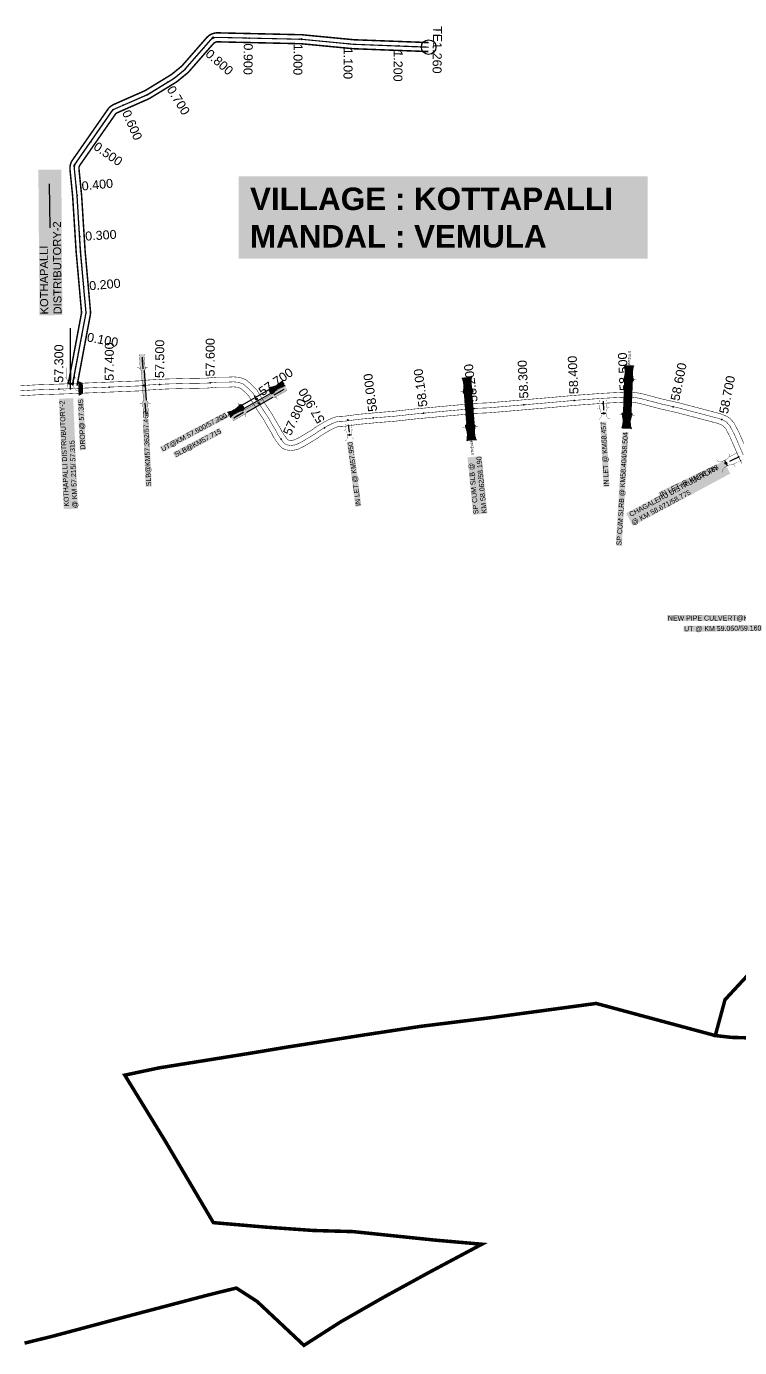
# Model space of a CAD drawing. Header units: inches. Extents: x 174104 to 230935, y 1583276 to 1631460.
# Drawn here: x 214844 to 216271, y 1588207 to 1590852 of the extents above; entities that cross this region are included whole.
import ezdxf
from ezdxf.enums import TextEntityAlignment as Align

# ---------------------------------------------------------------- set-up
doc = ezdxf.new("R2010")
doc.units = ezdxf.units.IN
doc.header["$LTSCALE"] = 15
doc.header["$MEASUREMENT"] = 0
doc.linetypes.add('ACAD_ISO02W100', pattern=[15, 12, -3])
doc.linetypes.add('HIDDEN2', pattern=[0.1875, 0.125, -0.0625])
for name, color, linetype in [('BLOCK', 72, 'Continuous'), ('CANAL1', 7, 'Continuous'), ('CSMark', 72, 'Continuous'), ('PAPER SIZE', 5, 'Continuous'), ('STRUCTURE', 5, 'Continuous'), ('TEXT', 1, 'Continuous'), ('text2', 7, 'Continuous'), ('VILLAGE BOUNDRY', 5, 'Continuous')]:
    doc.layers.add(name, color=color, linetype=linetype)
doc.styles.add('FONT1', font='Arial')
doc.styles.get("Standard").update_dxf_attribs({"font": 'arial.ttf'})
doc.dimstyles.get("Standard").update_dxf_attribs({"dimtxt": 0.18, "dimasz": 0.18, "dimexe": 0.18, "dimexo": 0.0625, "dimgap": 0.09, "dimtad": 0, "dimtih": 1, "dimtoh": 1, "dimdec": 4, "dimzin": 0, "dimdsep": 46, "dimtxsty": 'Standard', "dimcen": 0.09, "dimadec": 0, "dimazin": 0, "dimtfac": 1, "dimtdec": 4, "dimtofl": 0, "dimtmove": 0, "dimatfit": 3, "dimfxl": 1, "dimtolj": 1, "dimtzin": 0, "dimarcsym": 0})

# ---------------------------------------------------------------- blocks, each defined once
blk = doc.blocks.new('DROP')
h = blk.add_hatch()
h.set_pattern_fill('ANSI31', color=1, scale=10, angle=45)
h.set_pattern_definition([(90, (-324.4107, -25.7687), (-1.25, 0), [])])
h.paths.add_polyline_path([(-9.9, -4.3), (-13.8, 4.1), (13.8, 4.1), (10.2, -4.3)])
at = {"layer": 'STRUCTURE', "color": 5, "const_width": 0.49}
blk.add_lwpolyline([(-9.9, -4.3), (-13.8, 4.1), (13.8, 4.1), (10.2, -4.3), (-9.9, -4.3)], dxfattribs=at)
at = {"layer": 'STRUCTURE', "color": 5}
blk.add_circle((0, 0), 1.33, dxfattribs=at)
blk = doc.blocks.new('CIRCLE-BOX')
for p, q in [((-0.5, 0), (0.5, 0)), ((0, 0.5), (0, -0.5))]:
    blk.add_line(p, q)
blk.add_circle((0, 0), 0.2)
blk = doc.blocks.new('OT')
at = {"layer": 'STRUCTURE', "color": 190}
for points, const_width in [([(769751.4, 1706595.8), (769729.4, 1706595.8)], 0.5), ([(769775.2, 1706601.8), (769775.2, 1706597.8), (769769.2, 1706593.8), (769761.8, 1706593.8), (769754.4, 1706593.8), (769748.4, 1706597.8), (769748.4, 1706601.8)], 0.5), ([(769761.8, 1706593.8), (769761.8, 1706581)], 2.5), ([(769751.4, 1706579), (769729.4, 1706579)], 0.5), ([(769748.4, 1706573), (769748.4, 1706577), (769754.4, 1706581), (769761.8, 1706581), (769761.8, 1706581), (769761.8, 1706581), (769769.2, 1706581), (769775.2, 1706577), (769775.2, 1706573)], 0.5)]:
    blk.add_lwpolyline(points, dxfattribs=dict(at, const_width=const_width))
at = {"layer": 'STRUCTURE', "color": 0}
blk.add_circle((769761.8, 1706587.4), 1.87, dxfattribs=at)
blk.add_leader([(769732.6, 1706587.4), (769753.8, 1706587.4)], dimstyle='Standard', override={"dimasz": 10, "dimgap": 0.09, "dimtad": 0}, dxfattribs=at)
blk = doc.blocks.new('SLB')
at = {"layer": 'STRUCTURE'}
h = blk.add_hatch(dxfattribs=at)
h.set_pattern_fill('DOTS', color=6, scale=20, angle=320.3722, style=0)
h.set_pattern_definition([(320.372247934, (-159.4327, -72.9564), (1.2786241598, 0.5641323054), [0, -1.25])])
h.paths.add_polyline_path([(769699.5, 1706871.1), (769699.5, 1706861.1), (769729.1, 1706861.1), (769732.1, 1706863.1), (769792.1, 1706863.1), (769795.1, 1706861.1), (769824.7, 1706861.1), (769824.7, 1706871.1), (769795.1, 1706871.1), (769792.1, 1706869.1), (769732.1, 1706869.1), (769729.1, 1706871.1)])
at = {"layer": 'STRUCTURE', "color": 6, "linetype": 'ACAD_ISO02W100', "ltscale": 0.5, "const_width": 0.5}
for points in [[(769699.5, 1706871.1), (769729.1, 1706871.1)], [(769699.5, 1706861.1), (769729.1, 1706861.1)], [(769795.1, 1706871.1), (769824.7, 1706871.1)], [(769795.1, 1706861.1), (769824.7, 1706861.1)]]:
    blk.add_lwpolyline(points, dxfattribs=at)
at = {"layer": 'STRUCTURE', "color": 6, "const_width": 0.628}
for points in [[(769726.1, 1706877.1), (769726.1, 1706873.1), (769732.1, 1706869.1), (769792.1, 1706869.1), (769798.1, 1706873.1), (769798.1, 1706877.1)], [(769726.1, 1706855.1), (769726.1, 1706859.1), (769732.1, 1706863.1), (769792.1, 1706863.1), (769798.1, 1706859.1), (769798.1, 1706855.1)]]:
    blk.add_lwpolyline(points, dxfattribs=at)
at = {"layer": 'STRUCTURE', "color": 6}
blk.add_lwpolyline([(769732.1, 1706863.1), (769792.1, 1706863.1)], dxfattribs=at)
blk.add_lwpolyline([(769732.1, 1706863.1), (769792.1, 1706863.1)], dxfattribs=at)
at = {"layer": 'STRUCTURE', "color": 0}
blk.add_circle((769762.1, 1706866.1), 1.24, dxfattribs=at)
for points in [[(769703.8, 1706866), (769726.7, 1706866)], [(769818.6, 1706865.8), (769795.7, 1706865.8)]]:
    blk.add_leader(points, dimstyle='Standard', override={"dimasz": 10, "dimgap": 0.09, "dimtad": 0}, dxfattribs=at)
blk = doc.blocks.new('UT')
at = {"layer": 'STRUCTURE'}
h = blk.add_hatch(dxfattribs=at)
h.set_pattern_fill('DASH', color=150, scale=8, angle=-39.6278, style=0)
h.set_pattern_definition([(320.372247933, (-4370.464, -6260.8811), (1.40800153113, 0.132407282), [1, -1])])
h.paths.add_polyline_path([(765163, 1700681.9), (765165.6, 1700680.6), (765167.2, 1700680.3), (765169.1, 1700680), (765172.4, 1700679.6), (765176.4, 1700679.3), (765179.5, 1700679.5), (765183.1, 1700679.9), (765187.7, 1700680.9), (765188.9, 1700681.2), (765193.1, 1700682.2), (765196.1, 1700680.2), (765196.1, 1700672.2), (765193.1, 1700670.2), (765190.5, 1700670.8), (765188.1, 1700671.3), (765185.5, 1700671.8), (765183.6, 1700672.1), (765181, 1700672.5), (765180.3, 1700672.5), (765178.5, 1700672.6), (765176.7, 1700672.6), (765174.6, 1700672.5), (765172.5, 1700672.3), (765170.4, 1700672), (765168.5, 1700671.7), (765166.1, 1700671.2), (765165, 1700670.8), (765163, 1700669.7)])
h.paths.add_polyline_path([(765259.1, 1700682.2), (765256.1, 1700680.2), (765256.1, 1700672.2), (765259.1, 1700670.2), (765261.9, 1700671), (765264.4, 1700671.6), (765266.4, 1700672), (765269.1, 1700672.5), (765272.7, 1700673), (765276.1, 1700673.1), (765278.6, 1700672.9), (765281.2, 1700672.7), (765283.9, 1700672.3), (765286.4, 1700671.9), (765288, 1700671.3), (765289.2, 1700670.6), (765289.1, 1700682.7), (765287.6, 1700681.8), (765285.7, 1700681.2), (765283, 1700680.7), (765281.2, 1700680.4), (765276.7, 1700679.9), (765272.7, 1700679.9), (765268.7, 1700680.3), (765264.8, 1700681), (765261.2, 1700681.7)])
at = {"layer": 'STRUCTURE', "color": 150, "const_width": 0.628}
for points in [[(765190.1, 1700688.2), (765190.1, 1700684.2), (765196.1, 1700680.2), (765256.1, 1700680.2), (765262.1, 1700684.2), (765262.1, 1700688.2)], [(765190.1, 1700664.2), (765190.1, 1700668.2), (765196.1, 1700672.2), (765256.1, 1700672.2), (765262.1, 1700668.2), (765262.1, 1700664.2)]]:
    blk.add_lwpolyline(points, dxfattribs=at)
at = {"layer": 'STRUCTURE', "color": 150}
for points in [[(765196.1, 1700680.2), (765256.1, 1700680.2)], [(765196.1, 1700672.2), (765256.1, 1700672.2)], [(765196.1, 1700672.2), (765256.1, 1700672.2)]]:
    blk.add_lwpolyline(points, dxfattribs=at)
at = {"layer": 'STRUCTURE', "color": 0}
blk.add_circle((765226.1, 1700676.2), 1.89, dxfattribs=at)
at = {"layer": 'STRUCTURE', "color": 150}
for points in [[(765163, 1700681.9), (765164.4, 1700681.1), (765167.9, 1700680.2), (765171.2, 1700679.8), (765176.1, 1700679.4), (765184.7, 1700680.3), (765193.1, 1700682.2)], [(765163, 1700669.7), (765164.3, 1700670.6), (765167.8, 1700671.6), (765171.2, 1700672.1), (765176, 1700672.6), (765184.7, 1700672), (765193.1, 1700670.2)], [(765289.1, 1700682.7), (765287.8, 1700681.9), (765284.3, 1700680.9), (765280.9, 1700680.4), (765276.1, 1700679.8), (765267.4, 1700680.5), (765259.1, 1700682.2)], [(765289.2, 1700670.6), (765287.8, 1700671.4), (765284.2, 1700672.3), (765280.9, 1700672.7), (765276.1, 1700673.1), (765267.4, 1700672.2), (765259.1, 1700670.2)]]:
    blk.add_spline(points, degree=3, dxfattribs=at)
at = {"layer": 'STRUCTURE', "color": 0}
blk.add_text('STREAM', height=5, dxfattribs=at).set_placement((765148.2, 1700675.8), align=Align.MIDDLE_CENTER)
for points in [[(765190.9, 1700676), (765164.2, 1700675.8)], [(765289.3, 1700676.7), (765265.4, 1700676.4)]]:
    blk.add_leader(points, dimstyle='Standard', override={"dimasz": 10, "dimgap": 0.09, "dimtad": 0}, dxfattribs=at)
blk = doc.blocks.new('SP')
at = {"layer": 'STRUCTURE'}
h = blk.add_hatch(dxfattribs=at)
h.set_pattern_fill('DASH', color=256, scale=8, style=0)
edge = h.paths.add_edge_path()
edge.add_spline(control_points=[(769825.7, 1706742.1), (769825.3, 1706741.8), (769823.8, 1706740.8), (769820.9, 1706740.3), (769817, 1706739.7), (769811.4, 1706738.9), (769804, 1706739.7), (769798.4, 1706741), (769795.6, 1706741.6)], knot_values=[0, 0, 0, 0, 1.613557, 5.24513, 8.624976, 13.470124, 22.190216, 30.746377, 30.746377, 30.746377, 30.746377], degree=3, periodic=0)
edge.add_line((769795.6, 1706741.6), (769792.6, 1706739.6))
edge.add_line((769792.6, 1706739.6), (769732.6, 1706739.6))
edge.add_line((769732.6, 1706739.6), (769729.6, 1706741.6))
edge.add_spline(control_points=[(769729.6, 1706741.6), (769726.9, 1706740.9), (769721.3, 1706739.5), (769713.9, 1706738.5), (769708.3, 1706739.1), (769704.4, 1706739.6), (769701.5, 1706740), (769700, 1706741), (769699.5, 1706741.3)], knot_values=[0, 0, 0, 0, 8.556161, 17.276253, 22.121402, 25.501247, 29.13282, 30.746377, 30.746377, 30.746377, 30.746377], degree=3, periodic=0)
edge.add_line((769699.5, 1706741.3), (769699.5, 1706722.1))
edge.add_spline(control_points=[(769699.5, 1706722.1), (769700, 1706722.4), (769701.4, 1706723.4), (769704.3, 1706724), (769708.2, 1706724.5), (769713.8, 1706725.3), (769721.2, 1706724.5), (769726.8, 1706723.3), (769729.6, 1706722.6)], knot_values=[0, 0, 0, 0, 1.613557, 5.24513, 8.624976, 13.470124, 22.190216, 30.746377, 30.746377, 30.746377, 30.746377], degree=3, periodic=0)
edge.add_line((769729.6, 1706722.6), (769732.6, 1706724.6))
edge.add_line((769732.6, 1706724.6), (769792.6, 1706724.6))
edge.add_line((769792.6, 1706724.6), (769795.6, 1706722.6))
edge.add_spline(control_points=[(769795.6, 1706722.6), (769798.4, 1706723.3), (769803.9, 1706724.8), (769811.3, 1706725.8), (769817, 1706725.1), (769820.9, 1706724.7), (769823.8, 1706724.2), (769825.2, 1706723.3), (769825.7, 1706723)], knot_values=[0, 0, 0, 0, 8.556161, 17.276253, 22.121402, 25.501247, 29.13282, 30.746377, 30.746377, 30.746377, 30.746377], degree=3, periodic=0)
edge.add_line((769825.7, 1706723), (769825.7, 1706742.1))
h.paths.add_polyline_path([(769764.2, 1706732.1, -1), (769761.1, 1706732.1, -1)], flags=0)
h.paths.add_polyline_path([(769761.1, 1706732.1, 1), (769764.2, 1706732.1, 1)], flags=16)
at = {"layer": 'STRUCTURE', "const_width": 0.628}
for points in [[(769726.6, 1706747.6), (769726.6, 1706743.6), (769732.6, 1706739.6), (769792.6, 1706739.6), (769798.6, 1706743.6), (769798.6, 1706747.6)], [(769726.6, 1706716.6), (769726.6, 1706720.6), (769732.6, 1706724.6), (769792.6, 1706724.6), (769798.6, 1706720.6), (769798.6, 1706716.6)]]:
    blk.add_lwpolyline(points, dxfattribs=at)
at = {"layer": 'STRUCTURE', "color": 3}
blk.add_lwpolyline([(769732.6, 1706724.6), (769792.6, 1706724.6)], dxfattribs=at)
blk.add_lwpolyline([(769732.6, 1706724.6), (769792.6, 1706724.6)], dxfattribs=at)
at = {"layer": 'STRUCTURE', "color": 0}
blk.add_circle((769762.6, 1706732.1), 1.55, dxfattribs=at)
at = {"layer": 'STRUCTURE'}
for points in [[(769699.5, 1706741.3), (769700.9, 1706740.5), (769704.4, 1706739.6), (769707.8, 1706739.2), (769712.6, 1706738.8), (769721.3, 1706739.7), (769729.6, 1706741.6)], [(769699.5, 1706722.1), (769700.9, 1706723), (769704.4, 1706724), (769707.7, 1706724.5), (769712.5, 1706725), (769721.2, 1706724.4), (769729.6, 1706722.6)], [(769825.7, 1706742.1), (769824.3, 1706741.3), (769820.8, 1706740.3), (769817.5, 1706739.8), (769812.7, 1706739.2), (769804, 1706739.9), (769795.6, 1706741.6)], [(769825.7, 1706723), (769824.3, 1706723.8), (769820.8, 1706724.7), (769817.4, 1706725.1), (769812.6, 1706725.5), (769803.9, 1706724.6), (769795.6, 1706722.6)]]:
    blk.add_spline(points, degree=3, dxfattribs=at)
at = {"layer": 'STRUCTURE', "color": 0}
blk.add_text('STREAM', height=5, dxfattribs=at).set_placement((769684.3, 1706732.1), align=Align.MIDDLE_CENTER)
for points in [[(769727.4, 1706732.1), (769700.8, 1706732.1)], [(769824.4, 1706732.1), (769800.5, 1706732.1)]]:
    blk.add_leader(points, dimstyle='Standard', override={"dimasz": 10, "dimgap": 0.09, "dimtad": 0}, dxfattribs=at)

msp = doc.modelspace()

# ---------------------------------------------------------------- linework, layer by layer
at = {"layer": 'CANAL1', "color": 200, "linetype": 'ByBlock', "ltscale": 40, "const_width": 3, "elevation": 90.988}
for points in [[(214927.15415, 1590135.6586), (214953.64634, 1590276.95029, 0.0685636422), (214953.79172, 1590279.94946), (214943.02507, 1590401.31904), (214936.02824, 1590512.26877), (214930.78013, 1590564.74986, -0.1788702366), (214935.83862, 1590584.20878), (215006.40825, 1590685.53954, -0.1376035662), (215018.50027, 1590695.49883), (215080.81861, 1590722.99222), (215133.77938, 1590755.35713), (215154.72055, 1590772.49082), (215204.07028, 1590828.89051, -0.2221922016), (215226.55021, 1590838.78647), (215394.53309, 1590834.99025), (215498.60251, 1590824.98358), (215648.77865, 1590819.26258)], [(214944.84585, 1590132.3414), (214971.33804, 1590273.6331, 0.0685636422), (214971.72131, 1590281.53998), (214960.97493, 1590402.68096), (214953.97176, 1590513.73123), (214948.6908, 1590566.54092, -0.1788702366), (214950.60953, 1590573.9219), (215021.17916, 1590675.25265, -0.1376035662), (215025.76579, 1590679.03031), (215089.18139, 1590707.00778), (215144.22062, 1590740.64287), (215167.27945, 1590759.50918), (215217.61666, 1590817.03743, -0.2221922016), (215226.14353, 1590820.79107), (215393.46691, 1590817.00975), (215497.39749, 1590807.01642), (215648.09343, 1590801.27563)]]:
    msp.add_lwpolyline(points, format="xyb", dxfattribs=at)
at = {"layer": 'CANAL1', "color": 1, "linetype": 'HIDDEN2', "ltscale": 5, "const_width": 2, "elevation": 90.988}
msp.add_lwpolyline([(214936, 1590134), (214962.49219, 1590275.2917, 0.0685636422), (214962.75652, 1590280.74472), (214952, 1590402), (214945, 1590513), (214939.73546, 1590565.64539, -0.1788702366), (214943.22408, 1590579.06534), (215013.79371, 1590680.39609, -0.1376035662), (215022.13303, 1590687.26457), (215085, 1590715), (215139, 1590748), (215161, 1590766), (215210.84347, 1590822.96397, -0.2221922016), (215226.34687, 1590829.78877), (215394, 1590826), (215498, 1590816), (215648.43604, 1590810.2691)], format="xyb", dxfattribs=at)
at = {"layer": 'CANAL1', "color": 1, "ltscale": 4, "const_width": 1}
for points in [[(214819.06162, 1590131.36456), (214864.10263, 1590134.15685), (214925.7018, 1590136.17707), (214962.76185, 1590137.74459), (215070.3274, 1590142.02595), (215088.26595, 1590143.84012), (215124.71438, 1590145.85919), (215173.69676, 1590147.06425), (215203.3163, 1590147.48647), (215223.28391, 1590149.32175), (215236.80022, 1590149.38811), (215243.80327, 1590149.35623), (215258.11008, 1590150.12787), (215270.35498, 1590149.04242), (215276.19805, 1590146.8746), (215283.0351, 1590144.26197), (215293.55576, 1590134.98478), (215304.45206, 1590124.16639), (215313.04744, 1590109.76046), (215322.31216, 1590094.3442), (215335.12345, 1590075.3414), (215345.24569, 1590057.54241), (215351.47887, 1590047.46373), (215355.40495, 1590039.51763), (215360.25502, 1590032.31362), (215364.01329, 1590027.26086), (215367.11326, 1590024.00705), (215368.01119, 1590023.58014), (215372.48726, 1590022.764), (215379.35351, 1590023.7498), (215389.60322, 1590028.6408), (215414.54401, 1590043.75005), (215422.28249, 1590049.31374), (215440.24429, 1590060.11383), (215448.95773, 1590064.61328), (215459.63262, 1590069.13741), (215467.27812, 1590070.83353), (215480.09813, 1590071.39043), (215491.4598, 1590072.84138), (215508.21003, 1590075.14349), (215528.72393, 1590076.93709), (215543.17995, 1590078.36515), (215579.08154, 1590081.20613), (215617.27986, 1590085.47079), (215684.29717, 1590091.78866), (215726.13625, 1590095.48093), (215738.18071, 1590096.94155), (215767.79874, 1590098.04402), (215858.98404, 1590105.89507), (215884.9019, 1590108.06964), (215942.03105, 1590113.18658), (215997.49629, 1590117.2222), (216053.05128, 1590120.10165), (216072.93659, 1590116.96762), (216118.26476, 1590105.05415), (216148.5758, 1590098.29025), (216184.62594, 1590088.78343), (216230.88564, 1590076.60717), (216241.58323, 1590072.75468), (216250.31515, 1590067.80443), (216259.1029, 1590058.61011), (216269.74727, 1590038.16025), (216279.2147, 1590016.26162)], [(214819.85638, 1590111.37544), (214865.04937, 1590114.17715), (214926.4522, 1590116.19093), (214963.58215, 1590117.76141), (215071.7326, 1590122.06605), (215089.82605, 1590123.89588), (215125.51362, 1590125.87281), (215174.08524, 1590127.06775), (215204.3757, 1590127.49953), (215224.25009, 1590129.32625), (215236.80378, 1590129.38789), (215244.29673, 1590129.35377), (215257.76392, 1590130.08013), (215265.91502, 1590129.35758), (215269.14995, 1590128.1574), (215272.5189, 1590126.87003), (215279.88424, 1590120.37522), (215288.56994, 1590111.75161), (215295.88856, 1590099.48554), (215305.43784, 1590083.5958), (215318.11455, 1590064.7926), (215328.04231, 1590047.33559), (215333.96913, 1590037.75227), (215338.06705, 1590029.45837), (215343.92698, 1590020.75438), (215348.69271, 1590014.34714), (215355.18474, 1590007.53295), (215361.81681, 1590004.37986), (215372.10474, 1590002.504), (215385.21449, 1590004.3862), (215399.11478, 1590011.0192), (215425.57999, 1590027.05195), (215433.29151, 1590032.59626), (215449.99571, 1590042.64017), (215457.46027, 1590046.49472), (215465.75138, 1590050.00859), (215469.89788, 1590050.92847), (215481.80187, 1590051.44557), (215494.0882, 1590053.01462), (215510.44397, 1590055.26251), (215530.57807, 1590057.02291), (215544.95205, 1590058.44285), (215580.98046, 1590061.29387), (215619.32814, 1590065.57521), (215686.11483, 1590071.87134), (215728.21975, 1590075.58707), (215739.75929, 1590076.98645), (215769.02926, 1590078.07598), (215860.67796, 1590085.96693), (215886.6301, 1590088.14436), (215943.64895, 1590093.25142), (215998.73971, 1590097.2598), (216052.00072, 1590100.02035), (216068.82741, 1590097.36838), (216113.54324, 1590085.61585), (216143.8462, 1590078.85375), (216179.52606, 1590069.44457), (216224.94036, 1590057.49083), (216233.20277, 1590054.51532), (216237.89085, 1590051.85757), (216242.6771, 1590046.84989), (216251.67473, 1590029.56375), (216260.8433, 1590008.35638), (216268.83929, 1589989.68626), (216275.07131, 1589976.90815)]]:
    msp.add_lwpolyline(points, dxfattribs=at)
at = {"layer": 'CANAL1', "color": 1, "linetype": 'HIDDEN2', "ltscale": 4, "const_width": 1}
msp.add_lwpolyline([(214819.459, 1590121.37), (214864.576, 1590124.167), (214926.077, 1590126.184), (214963.172, 1590127.753), (215071.03, 1590132.046), (215089.046, 1590133.868), (215125.114, 1590135.866), (215173.891, 1590137.066), (215203.846, 1590137.493), (215223.767, 1590139.324), (215236.802, 1590139.388), (215244.05, 1590139.355), (215257.937, 1590140.104), (215268.135, 1590139.2), (215272.674, 1590137.516), (215277.777, 1590135.566), (215286.72, 1590127.68), (215296.511, 1590117.959), (215304.468, 1590104.623), (215313.875, 1590088.97), (215326.619, 1590070.067), (215336.644, 1590052.439), (215342.724, 1590042.608), (215346.736, 1590034.488), (215352.091, 1590026.534), (215356.353, 1590020.804), (215361.149, 1590015.77), (215364.914, 1590013.98), (215372.296, 1590012.634), (215382.284, 1590014.068), (215394.359, 1590019.83), (215420.062, 1590035.401), (215427.787, 1590040.955), (215445.12, 1590051.377), (215453.209, 1590055.554), (215462.692, 1590059.573), (215468.588, 1590060.881), (215480.95, 1590061.418), (215492.774, 1590062.928), (215509.327, 1590065.203), (215529.651, 1590066.98), (215544.066, 1590068.404), (215580.031, 1590071.25), (215618.304, 1590075.523), (215685.206, 1590081.83), (215727.178, 1590085.534), (215738.88436, 1590086.95361), (215768.414, 1590088.06), (215859.831, 1590095.931), (215885.766, 1590098.107), (215942.84, 1590103.219), (215998.118, 1590107.241), (216052.526, 1590110.061), (216070.882, 1590107.168), (216115.904, 1590095.335), (216146.211, 1590088.572), (216182.076, 1590079.114), (216227.913, 1590067.049), (216237.393, 1590063.635), (216244.103, 1590059.831), (216250.89, 1590052.73), (216260.711, 1590033.862), (216270.029, 1590012.309), (216277.935, 1589993.849)], dxfattribs=at)
at = {"layer": 'CSMark', "linetype": 'Continuous'}
for p in [(215289.05152, 1590828.37172, 90.988), (215389.026, 1590826.11241, 90.988), (215197.81291, 1590808.0719, 90.988), (215488.58847, 1590816.90495, 90.988), (215588.47943, 1590812.55316, 90.988), (215125.62834, 1590739.82843, 90.988), (215037.07131, 1590693.85499, 90.988), (214972.22727, 1590620.71096, 90.988), (214943.22708, 1590530.72922, 90.988), (214950.1724, 1590430.98058, 90.988), (214958.27038, 1590331.31572, 90.988), (214954.42885, 1590232.28722, 90.988)]:
    msp.add_point(p, dxfattribs=at)
at = {"layer": 'text2', "color": 0, "linetype": 'Continuous', "elevation": 90.988}
msp.add_lwpolyline([(214936, 1590134), (214963, 1590278), (214952, 1590402), (214945, 1590513), (214939, 1590573), (215017, 1590685), (215085, 1590715), (215139, 1590748), (215161, 1590766), (215217, 1590830), (215394, 1590826), (215498, 1590816), (215648.43604, 1590810.2691)], dxfattribs=at)
at = {"layer": 'text2', "color": 3, "linetype": 'Continuous'}
msp.add_lwpolyline([(214932.02388, 1590126.43553), (214932.02388, 1590247.48189)], dxfattribs=at)
at = {"layer": 'text2', "linetype": 'Continuous'}
for centre, radius in [((215394, 1590826), 1.15525), ((215648.43604, 1590810.2691, 90.988), 14.531)]:
    msp.add_circle(centre, radius, dxfattribs=at)
at = {"layer": 'text2', "color": 3, "linetype": 'Continuous'}
for p in [(215211.11786, 1590138.16138), (214908.29056, 1590125.60067), (215009.2617, 1590129.58748), (215110.13891, 1590135.03645), (215300.55615, 1590111.1793), (216039.75569, 1590109.39911), (215839.18576, 1590094.15345), (215939.38756, 1590102.90977), (216138.02286, 1590090.39918), (215537.71033, 1590067.77615), (215638.29091, 1590077.40721), (216235.16228, 1590064.43834), (215439.88768, 1590048.23091), (215353.20808, 1590025.03216)]:
    msp.add_point(p, dxfattribs=at)
at = {"layer": 'text2'}
for p in [(214932.02388, 1590126.43553), (214952.03038, 1590127.28175), (215078.71449, 1590132.82315), (216046.85658, 1590109.76715), (215303.83165, 1590105.68952), (215309.04598, 1590097.00536), (215729.65626, 1590085.83454), (215738.88436, 1590086.95361), (215997.48584, 1590097.08148), (215487, 1590064, 129), (216268.62743, 1589989.82105)]:
    msp.add_point(p, dxfattribs=at)
at = {"layer": 'VILLAGE BOUNDRY', "linetype": 'HIDDEN2', "ltscale": 20, "const_width": 7}
for points in [[(216316.39479, 1588984.01282), (216241.45765, 1588903.16577), (216221.99712, 1588831.4283), (216254.42222, 1588827.75204), (216406.19917, 1588823.52522)], [(216221.99712, 1588831.4283), (216221.99712, 1588831.4283), (215983.69849, 1588895.73396), (215773.94537, 1588867.38262), (215632.40086, 1588849.83968), (215516.68872, 1588832.27323), (215361.67108, 1588807.77935), (215286.15062, 1588795.18232), (215109.44537, 1588766.81536), (215040.43775, 1588752.20266), (215121.33254, 1588620.16947), (215217.65729, 1588456.91053), (215322.05507, 1588447.9404), (215417.71609, 1588441.20427), (215496.93839, 1588438.98105), (215661.24879, 1588421.91124), (215754.95157, 1588413.72451), (215647.52149, 1588356.35433), (215559.20143, 1588307.94511), (215472.58667, 1588258.40163), (215398.90386, 1588211.20927), (215305.1487, 1588299.15093), (215263.55794, 1588325.98891), (215204.95227, 1588311.49399), (215043.98745, 1588269.03385), (214895.36653, 1588229.35502), (214839.79707, 1588215.70974)]]:
    msp.add_lwpolyline(points, dxfattribs=at)

# ---------------------------------------------------------------- block references
at = {"rotation": 91.91286085205753}
msp.add_blockref('DROP', (214952.03038, 1590127.28175), dxfattribs=at)
at = {"layer": 'BLOCK'}
for p in [(215217, 1590830, 92.056), (215394, 1590826, 91.458), (215498, 1590816, 91.536), (215603, 1590812, 91.539), (215139, 1590748, 92.074), (215161, 1590766, 92.104), (215085, 1590715, 93.862), (215017, 1590685, 93.925), (214939, 1590573, 93.734), (214945, 1590513, 93.819), (214952, 1590402, 91.342), (214963, 1590278, 93.951), (214936, 1590134, 90.988)]:
    msp.add_blockref('CIRCLE-BOX', p, dxfattribs=at)
at = {"layer": 'STRUCTURE', "color": 0}
for name, p, rotation in [('SLB', (1972716.59376, 944660.45783), 94.10923174682642), ('SP', (-1457565.93718, 2429448.34815), 267.6417515014389), ('OT', (-1491755.73288, 2359675.71797), 270.0074696477228), ('SLB', (-1462985.5482, 2418829.06386), 268.0048681860083), ('UT', (389597.56989, -266636.68086), 29.58823453407895), ('SLB', (384149.33258, -274686.74796), 29.44795101655804), ('SP', (1972825.19351, 943491.44086), 94.072978007485), ('SLB', (1972958.76292, 943501.4582), 94.072978007485), ('OT', (160856.83463, 3461315.52152), 205.9732156061361)]:
    msp.add_blockref(name, p, dxfattribs=dict(at, rotation=rotation))
for p, xscale, yscale, zscale, rotation in [((-1247742.22989, 2165030.88202), 0.8399999999999999, 0.8399999999999999, 0.8399999999999999, 272.8331275422211), ((-1038335.2042, 1971293.98608, 129), 0.7, 0.7, 0.7, 277.3645701623291)]:
    msp.add_blockref('OT', p, dxfattribs=dict(at, xscale=xscale, yscale=yscale, zscale=zscale, rotation=rotation))

# ---------------------------------------------------------------- texts
at = {"layer": 'CSMark', "color": 1, "linetype": 'Continuous', "style": 'FONT1'}
for s, p in [('TE1.260', (215665.23588, 1590757.23598, 90.988)), ('0.900', (215286.90753, 1590754.68187, 90.988)), ('1.000', (215386.61481, 1590754.08343, 90.988)), ('1.100', (215486.939, 1590746.09037, 90.988)), ('1.200', (215586.84621, 1590741.09261, 90.988))]:
    msp.add_text(s, height=18, rotation=269.40061127, dxfattribs=at).set_placement(p, align=Align.MIDDLE_RIGHT)
for s, rotation, p in [('0.800', 318.8140749, (215206.09126, 1590800.82835, 90.988)), ('0.700', 301.4295652, (215131.36429, 1590730.44233, 90.988)), ('0.600', 293.80594368, (215042.65671, 1590683.0273, 90.988)), ('0.500', 325.14554424, (214981.25394, 1590614.42453, 90.988)), ('0.400', 5.71059312, (214954.17249, 1590531.82376, 90.988)), ('0.300', 3.60846878, (214961.15059, 1590431.67289, 90.988)), ('0.200', 5.06942011, (214969.22735, 1590332.28771, 90.988)), ('0.100', 349.38034472, (214965.24045, 1590230.26004, 90.988))]:
    msp.add_text(s, height=18, rotation=rotation, dxfattribs=at).set_placement(p, align=Align.MIDDLE_LEFT)
at = {"layer": 'CSMark', "color": 1}
for s, rotation, p in [('57.400', 89.86768451, (215009.2908, 1590142.18744)), ('57.500', 89.86768451, (215110.16801, 1590147.63642)), ('57.600', 89.86768451, (215211.14696, 1590150.76135)), ('57.300', 89.86768451, (214908.31966, 1590138.20064)), ('58.400', 92.87955353, (215939.40711, 1590115.52668)), ('58.500', 92.87955353, (216039.77523, 1590122.01602)), ('57.700', 34.6487876, (215310.92157, 1590118.34296)), ('58.100', 97.66237099, (215637.25841, 1590089.98182)), ('58.200', 97.66237099, (215737.85185, 1590099.52822)), ('58.300', 92.87955353, (215839.20531, 1590106.77036)), ('58.600', 78.80987501, (216141.10901, 1590102.63285)), ('58.000', 97.66237099, (215536.67782, 1590080.35076)), ('58.700', 78.80987501, (216238.24844, 1590076.672)), ('57.900', 121.01768442, (215433.9548, 1590059.36589)), ('57.800', 65.77602636, (215364.45533, 1590034.75557))]:
    msp.add_text(s, height=18, rotation=rotation, dxfattribs=at).set_placement(p, align=Align.MIDDLE_LEFT)
at = {"layer": 'STRUCTURE', "color": 5, "insert": (214871.2243, 1590274.98856), "char_height": 16, "width": 287.9879192, "attachment_point": 1, "rotation": 90.42375633, "style": 'FONT1', "bg_fill": 1, "box_fill_scale": 1.1, "bg_fill_color": 7, "bg_fill_true_color": 16777215, "bg_fill_transparency": 0}
msp.add_mtext('{\\C1;KOTHAPALLI DISTRIBUTORY-2}', dxfattribs=at)
at = {"layer": 'STRUCTURE', "color": 5, "char_height": 10, "attachment_point": 1, "bg_fill": 1, "box_fill_scale": 1.1, "bg_fill_color": 7, "bg_fill_true_color": 16777215, "bg_fill_transparency": 0}
for s, insert, width, rotation in [(' KOTHAPALLI DISTRUBUTORY-2 \\P@ KM 57.215/ 57.315', (214919.11815, 1589886.22998), 219.2760983, 92.51676838), (' KOTHAPALLI DISTRUBUTORY-2 \\P@ KM 57.215/ 57.315', (214919.11815, 1589886.22998), 219.2760983, 92.51676838), ('DROP@ 57.345', (214951.48409, 1590004.13944), 102.0483136, 92.51676838), ('SLB@KM57.362/57.462', (215083.27797, 1589930.91444), 131.75901, 92.51676838), ('UT@KM 57.600/57.700', (215111.7323, 1590009.18474), 146.4096862, 28.09081786), ('IN LET @ KM58.457', (215999.15956, 1589930.64606), 128.5652115, 92.83312754), ('SLB@KM57.715', (215138.00671, 1589997.87426), 103.722101, 28.09081786), ('SP CUM SLRB @ KM58.404/58.504', (216024.06466, 1589813.1123), 226.3687585, 86.64190004), ('IN LET @ KM57.950', (215502.71019, 1589891.06079, 129), 128.531105, 97.36457016), ('SP CUM SLB @ \\PKM 58.062/58.190', (215738.29247, 1589874.89219, 27), 113.6061392, 95.6154694), (' CHAGALERU DISTRUBUTORY \\P@ KM 58.671/58.775', (216044.94385, 1589876.58523), 219.2760983, 28.2588115), ('IN LET @ KM58.785', (216109.24758, 1589918.12204), 128.6402456, 25.97321561), ('UT @ KM 59.050/59.160', (216159.51393, 1589650.63612), 154.1723056, 0.61761339)]:
    msp.add_mtext(s, dxfattribs=dict(at, insert=insert, width=width, rotation=rotation))
at = {"layer": 'STRUCTURE', "color": 5, "insert": (216127.23677, 1589672.23544), "char_height": 10, "width": 214.7998636, "attachment_point": 1, "bg_fill": 1, "box_fill_scale": 1.1, "bg_fill_color": 7, "bg_fill_true_color": 16777215, "bg_fill_transparency": 0}
msp.add_mtext('NEW PIPE CULVERT@KM59.145', dxfattribs=at)
at = {"layer": 'TEXT', "insert": (215290.95245, 1590529.06524), "char_height": 45, "width": 773.1475533, "attachment_point": 1, "bg_fill": 1, "box_fill_scale": 1.5, "bg_fill_color": 50, "bg_fill_transparency": 0}
msp.add_mtext('{\\fArial|b1|i0|c0|p34;\\C1;VILLAGE : \\C5;KOTTAPALLI\\P\\C1;MANDAL : \\C5;VEMULA}', dxfattribs=at)

# ---------------------------------------------------------------- leaders
at = {"layer": 'PAPER SIZE', "color": 1}
msp.add_leader([(214889.16814, 1590536.27008), (214890.20396, 1590448.66122)], dimstyle='Standard', override={"dimasz": 40, "dimgap": 0.09, "dimtad": 0, "dimtfill": 2, "dimtfillclr": 5}, dxfattribs=at)

doc.saveas('drawing.dxf')
